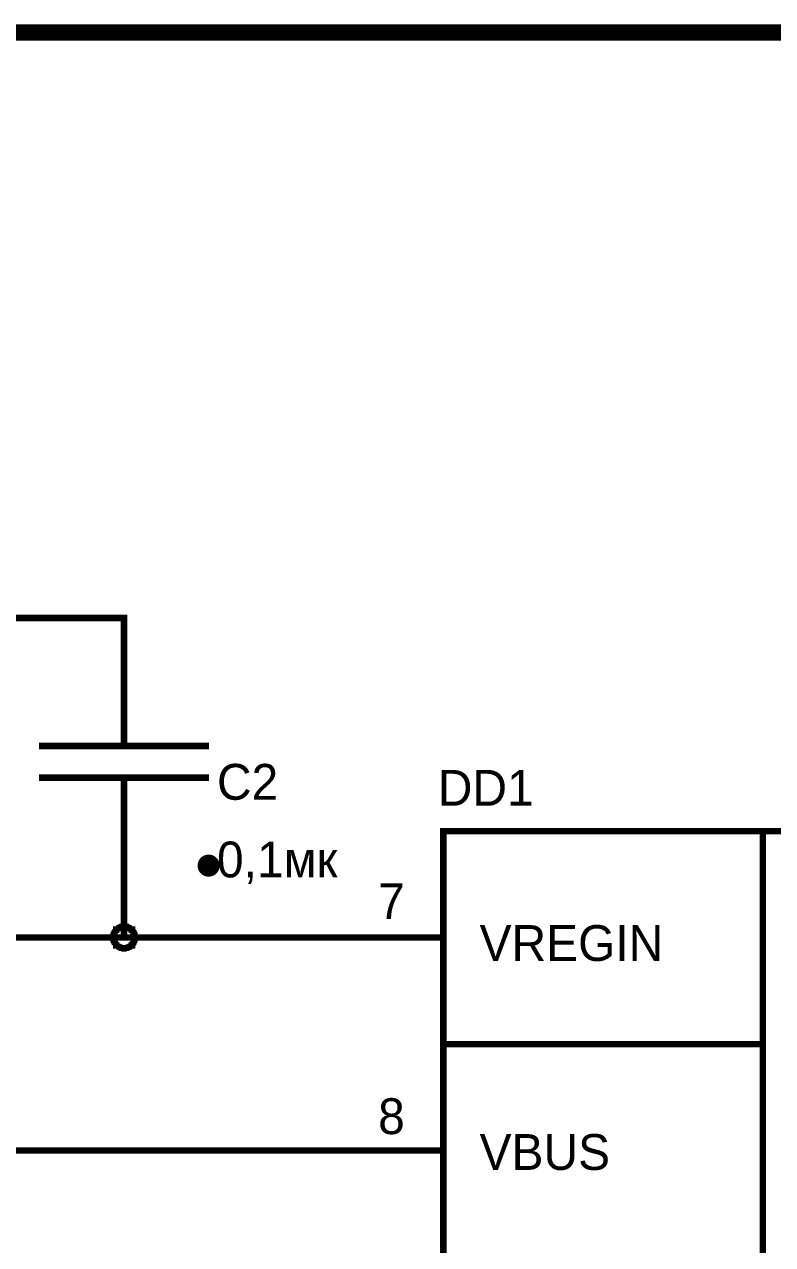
# Model space of a CAD drawing. Extents: x 7 to 406, y 3 to 288.
# Drawn here: x 177.5 to 211.9, y 231.6 to 287.7 of the extents above; entities that cross this region are included whole.
import ezdxf

# ---------------------------------------------------------------- set-up
doc = ezdxf.new("R2010")
doc.units = 0
doc.layers.add('SHEET', color=255, linetype='CONTINUOUS')

msp = doc.modelspace()

# ---------------------------------------------------------------- linework, layer by layer
at = {"layer": 'SHEET'}
for points, const_width in [([(19.095, 287.307), (405.829, 287.307)], 0.749), ([(182.112, 257.451), (182.112, 260.385), (172.316, 260.385), (162.537, 260.385), (162.537, 257.451)], 0.3), ([(182.112, 254.499), (182.112, 257.451)], 0.3), ([(178.201, 254.499), (182.112, 254.499)], 0.3), ([(182.112, 254.499), (186.024, 254.499)], 0.3), ([(178.201, 253.041), (182.112, 253.041)], 0.3), ([(182.112, 253.041), (186.024, 253.041)], 0.3), ([(182.112, 253.041), (182.112, 250.107)], 0.3), ([(182.112, 250.107), (182.112, 245.697)], 0.3), ([(211.484, 182.038), (211.484, 250.587)], 0.3), ([(181.615, 245.697), (181.615, 245.714), (181.615, 245.748), (181.615, 245.766), (181.632, 245.8), (181.632, 245.817), (181.632, 245.851), (181.649, 245.868), (181.649, 245.886), (181.666, 245.92), (181.684, 245.937), (181.684, 245.954), (181.701, 245.971), (181.718, 245.989), (181.735, 246.006), (181.752, 246.023), (181.752, 246.057), (181.786, 246.057), (181.804, 246.074), (181.821, 246.092), (181.838, 246.109), (181.855, 246.126), (181.872, 246.126), (181.889, 246.143), (181.924, 246.16), (181.941, 246.16), (181.958, 246.177), (181.992, 246.177), (182.009, 246.177), (182.044, 246.195), (182.061, 246.195), (182.095, 246.195), (182.112, 246.195)], 0.3), ([(181.615, 245.697), (181.615, 245.714), (181.615, 245.748), (181.615, 245.766), (181.632, 245.8), (181.632, 245.817), (181.632, 245.851), (181.649, 245.868), (181.649, 245.886), (181.666, 245.92), (181.684, 245.937), (181.684, 245.954), (181.701, 245.971), (181.718, 245.989), (181.735, 246.006), (181.752, 246.023), (181.752, 246.057), (181.786, 246.057), (181.804, 246.074), (181.821, 246.092), (181.838, 246.109), (181.855, 246.126), (181.872, 246.126), (181.889, 246.143), (181.924, 246.16), (181.941, 246.16), (181.958, 246.177), (181.992, 246.177), (182.009, 246.177), (182.044, 246.195), (182.061, 246.195), (182.095, 246.195), (182.112, 246.195)], 0.3), ([(181.615, 245.697), (181.615, 245.714), (181.615, 245.748), (181.615, 245.766), (181.632, 245.8), (181.632, 245.817), (181.632, 245.851), (181.649, 245.868), (181.649, 245.886), (181.666, 245.92), (181.684, 245.937), (181.684, 245.954), (181.701, 245.971), (181.718, 245.989), (181.735, 246.006), (181.752, 246.023), (181.752, 246.057), (181.786, 246.057), (181.804, 246.074), (181.821, 246.092), (181.838, 246.109), (181.855, 246.126), (181.872, 246.126), (181.889, 246.143), (181.924, 246.16), (181.941, 246.16), (181.958, 246.177), (181.992, 246.177), (182.009, 246.177), (182.044, 246.195), (182.061, 246.195), (182.095, 246.195), (182.112, 246.195)], 0.3), ([(181.615, 245.697), (181.615, 245.714), (181.615, 245.748), (181.615, 245.766), (181.632, 245.8), (181.632, 245.817), (181.632, 245.851), (181.649, 245.868), (181.649, 245.886), (181.666, 245.92), (181.684, 245.937), (181.684, 245.954), (181.701, 245.971), (181.718, 245.989), (181.735, 246.006), (181.752, 246.023), (181.752, 246.057), (181.786, 246.057), (181.804, 246.074), (181.821, 246.092), (181.838, 246.109), (181.855, 246.126), (181.872, 246.126), (181.889, 246.143), (181.924, 246.16), (181.941, 246.16), (181.958, 246.177), (181.992, 246.177), (182.009, 246.177), (182.044, 246.195), (182.061, 246.195), (182.095, 246.195), (182.112, 246.195)], 0.3), ([(181.615, 245.697), (181.615, 245.714), (181.615, 245.748), (181.615, 245.766), (181.632, 245.8), (181.632, 245.817), (181.632, 245.851), (181.649, 245.868), (181.649, 245.886), (181.666, 245.92), (181.684, 245.937), (181.684, 245.954), (181.701, 245.971), (181.718, 245.989), (181.735, 246.006), (181.752, 246.023), (181.752, 246.057), (181.786, 246.057), (181.804, 246.074), (181.821, 246.092), (181.838, 246.109), (181.855, 246.126), (181.872, 246.126), (181.889, 246.143), (181.924, 246.16), (181.941, 246.16), (181.958, 246.177), (181.992, 246.177), (182.009, 246.177), (182.044, 246.195), (182.061, 246.195), (182.095, 246.195), (182.112, 246.195)], 0.3), ([(181.615, 245.697), (181.615, 245.714), (181.615, 245.748), (181.615, 245.766), (181.632, 245.8), (181.632, 245.817), (181.632, 245.851), (181.649, 245.868), (181.649, 245.886), (181.666, 245.92), (181.684, 245.937), (181.684, 245.954), (181.701, 245.971), (181.718, 245.989), (181.735, 246.006), (181.752, 246.023), (181.752, 246.057), (181.786, 246.057), (181.804, 246.074), (181.821, 246.092), (181.838, 246.109), (181.855, 246.126), (181.872, 246.126), (181.889, 246.143), (181.924, 246.16), (181.941, 246.16), (181.958, 246.177), (181.992, 246.177), (182.009, 246.177), (182.044, 246.195), (182.061, 246.195), (182.095, 246.195), (182.112, 246.195)], 0.3), ([(181.615, 245.697), (181.615, 245.714), (181.615, 245.748), (181.615, 245.766), (181.632, 245.8), (181.632, 245.817), (181.632, 245.851), (181.649, 245.868), (181.649, 245.886), (181.666, 245.92), (181.684, 245.937), (181.684, 245.954), (181.701, 245.971), (181.718, 245.989), (181.735, 246.006), (181.752, 246.023), (181.752, 246.057), (181.786, 246.057), (181.804, 246.074), (181.821, 246.092), (181.838, 246.109), (181.855, 246.126), (181.872, 246.126), (181.889, 246.143), (181.924, 246.16), (181.941, 246.16), (181.958, 246.177), (181.992, 246.177), (182.009, 246.177), (182.044, 246.195), (182.061, 246.195), (182.095, 246.195), (182.112, 246.195)], 0.3), ([(181.615, 245.697), (181.615, 245.714), (181.615, 245.748), (181.615, 245.766), (181.632, 245.8), (181.632, 245.817), (181.632, 245.851), (181.649, 245.868), (181.649, 245.886), (181.666, 245.92), (181.684, 245.937), (181.684, 245.954), (181.701, 245.971), (181.718, 245.989), (181.735, 246.006), (181.752, 246.023), (181.752, 246.057), (181.786, 246.057), (181.804, 246.074), (181.821, 246.092), (181.838, 246.109), (181.855, 246.126), (181.872, 246.126), (181.889, 246.143), (181.924, 246.16), (181.941, 246.16), (181.958, 246.177), (181.992, 246.177), (182.009, 246.177), (182.044, 246.195), (182.061, 246.195), (182.095, 246.195), (182.112, 246.195)], 0.3), ([(182.112, 246.195), (182.112, 246.195)], 0.3), ([(182.112, 246.195), (182.13, 246.195), (182.164, 246.195), (182.181, 246.195), (182.215, 246.177), (182.233, 246.177), (182.267, 246.177), (182.284, 246.16), (182.301, 246.16), (182.335, 246.143), (182.353, 246.126), (182.37, 246.126), (182.387, 246.109), (182.404, 246.092), (182.421, 246.074), (182.438, 246.057), (182.473, 246.057), (182.473, 246.023), (182.49, 246.006), (182.507, 245.989), (182.524, 245.971), (182.541, 245.954), (182.541, 245.937), (182.558, 245.92), (182.576, 245.886), (182.576, 245.868), (182.593, 245.851), (182.593, 245.817), (182.593, 245.8), (182.61, 245.766), (182.61, 245.748), (182.61, 245.714), (182.61, 245.697)], 0.3), ([(182.112, 246.195), (182.112, 246.195)], 0.3), ([(182.112, 246.195), (182.13, 246.195), (182.164, 246.195), (182.181, 246.195), (182.215, 246.177), (182.233, 246.177), (182.267, 246.177), (182.284, 246.16), (182.301, 246.16), (182.335, 246.143), (182.353, 246.126), (182.37, 246.126), (182.387, 246.109), (182.404, 246.092), (182.421, 246.074), (182.438, 246.057), (182.473, 246.057), (182.473, 246.023), (182.49, 246.006), (182.507, 245.989), (182.524, 245.971), (182.541, 245.954), (182.541, 245.937), (182.558, 245.92), (182.576, 245.886), (182.576, 245.868), (182.593, 245.851), (182.593, 245.817), (182.593, 245.8), (182.61, 245.766), (182.61, 245.748), (182.61, 245.714), (182.61, 245.697)], 0.3), ([(182.112, 246.195), (182.112, 246.195)], 0.3), ([(182.112, 246.195), (182.13, 246.195), (182.164, 246.195), (182.181, 246.195), (182.215, 246.177), (182.233, 246.177), (182.267, 246.177), (182.284, 246.16), (182.301, 246.16), (182.335, 246.143), (182.353, 246.126), (182.37, 246.126), (182.387, 246.109), (182.404, 246.092), (182.421, 246.074), (182.438, 246.057), (182.473, 246.057), (182.473, 246.023), (182.49, 246.006), (182.507, 245.989), (182.524, 245.971), (182.541, 245.954), (182.541, 245.937), (182.558, 245.92), (182.576, 245.886), (182.576, 245.868), (182.593, 245.851), (182.593, 245.817), (182.593, 245.8), (182.61, 245.766), (182.61, 245.748), (182.61, 245.714), (182.61, 245.697)], 0.3), ([(182.112, 246.195), (182.112, 246.195)], 0.3), ([(182.112, 246.195), (182.13, 246.195), (182.164, 246.195), (182.181, 246.195), (182.215, 246.177), (182.233, 246.177), (182.267, 246.177), (182.284, 246.16), (182.301, 246.16), (182.335, 246.143), (182.353, 246.126), (182.37, 246.126), (182.387, 246.109), (182.404, 246.092), (182.421, 246.074), (182.438, 246.057), (182.473, 246.057), (182.473, 246.023), (182.49, 246.006), (182.507, 245.989), (182.524, 245.971), (182.541, 245.954), (182.541, 245.937), (182.558, 245.92), (182.576, 245.886), (182.576, 245.868), (182.593, 245.851), (182.593, 245.817), (182.593, 245.8), (182.61, 245.766), (182.61, 245.748), (182.61, 245.714), (182.61, 245.697)], 0.3), ([(182.112, 246.195), (182.112, 246.195)], 0.3), ([(182.112, 246.195), (182.13, 246.195), (182.164, 246.195), (182.181, 246.195), (182.215, 246.177), (182.233, 246.177), (182.267, 246.177), (182.284, 246.16), (182.301, 246.16), (182.335, 246.143), (182.353, 246.126), (182.37, 246.126), (182.387, 246.109), (182.404, 246.092), (182.421, 246.074), (182.438, 246.057), (182.473, 246.057), (182.473, 246.023), (182.49, 246.006), (182.507, 245.989), (182.524, 245.971), (182.541, 245.954), (182.541, 245.937), (182.558, 245.92), (182.576, 245.886), (182.576, 245.868), (182.593, 245.851), (182.593, 245.817), (182.593, 245.8), (182.61, 245.766), (182.61, 245.748), (182.61, 245.714), (182.61, 245.697)], 0.3), ([(182.112, 246.195), (182.112, 246.195)], 0.3), ([(182.112, 246.195), (182.13, 246.195), (182.164, 246.195), (182.181, 246.195), (182.215, 246.177), (182.233, 246.177), (182.267, 246.177), (182.284, 246.16), (182.301, 246.16), (182.335, 246.143), (182.353, 246.126), (182.37, 246.126), (182.387, 246.109), (182.404, 246.092), (182.421, 246.074), (182.438, 246.057), (182.473, 246.057), (182.473, 246.023), (182.49, 246.006), (182.507, 245.989), (182.524, 245.971), (182.541, 245.954), (182.541, 245.937), (182.558, 245.92), (182.576, 245.886), (182.576, 245.868), (182.593, 245.851), (182.593, 245.817), (182.593, 245.8), (182.61, 245.766), (182.61, 245.748), (182.61, 245.714), (182.61, 245.697)], 0.3), ([(182.112, 246.195), (182.112, 246.195)], 0.3), ([(182.112, 246.195), (182.13, 246.195), (182.164, 246.195), (182.181, 246.195), (182.215, 246.177), (182.233, 246.177), (182.267, 246.177), (182.284, 246.16), (182.301, 246.16), (182.335, 246.143), (182.353, 246.126), (182.37, 246.126), (182.387, 246.109), (182.404, 246.092), (182.421, 246.074), (182.438, 246.057), (182.473, 246.057), (182.473, 246.023), (182.49, 246.006), (182.507, 245.989), (182.524, 245.971), (182.541, 245.954), (182.541, 245.937), (182.558, 245.92), (182.576, 245.886), (182.576, 245.868), (182.593, 245.851), (182.593, 245.817), (182.593, 245.8), (182.61, 245.766), (182.61, 245.748), (182.61, 245.714), (182.61, 245.697)], 0.3), ([(182.112, 246.195), (182.112, 246.195)], 0.3), ([(182.112, 246.195), (182.13, 246.195), (182.164, 246.195), (182.181, 246.195), (182.215, 246.177), (182.233, 246.177), (182.267, 246.177), (182.284, 246.16), (182.301, 246.16), (182.335, 246.143), (182.353, 246.126), (182.37, 246.126), (182.387, 246.109), (182.404, 246.092), (182.421, 246.074), (182.438, 246.057), (182.473, 246.057), (182.473, 246.023), (182.49, 246.006), (182.507, 245.989), (182.524, 245.971), (182.541, 245.954), (182.541, 245.937), (182.558, 245.92), (182.576, 245.886), (182.576, 245.868), (182.593, 245.851), (182.593, 245.817), (182.593, 245.8), (182.61, 245.766), (182.61, 245.748), (182.61, 245.714), (182.61, 245.697)], 0.3), ([(191.909, 245.697), (182.112, 245.697), (182.112, 245.697), (172.814, 245.697), (162.537, 245.697), (162.537, 245.697), (152.741, 245.697)], 0.3), ([(182.112, 245.199), (182.095, 245.199), (182.061, 245.199), (182.044, 245.199), (182.009, 245.216), (181.992, 245.216), (181.958, 245.216), (181.941, 245.234), (181.924, 245.234), (181.889, 245.251), (181.872, 245.268), (181.855, 245.268), (181.838, 245.285), (181.821, 245.302), (181.804, 245.319), (181.786, 245.337), (181.752, 245.337), (181.752, 245.371), (181.735, 245.388), (181.718, 245.405), (181.701, 245.422), (181.684, 245.44), (181.684, 245.457), (181.666, 245.474), (181.649, 245.508), (181.649, 245.525), (181.632, 245.542), (181.632, 245.577), (181.632, 245.594), (181.615, 245.628), (181.615, 245.645), (181.615, 245.68), (181.615, 245.697)], 0.3), ([(181.615, 245.697), (181.615, 245.697)], 0.3), ([(182.112, 245.199), (182.095, 245.199), (182.061, 245.199), (182.044, 245.199), (182.009, 245.216), (181.992, 245.216), (181.958, 245.216), (181.941, 245.234), (181.924, 245.234), (181.889, 245.251), (181.872, 245.268), (181.855, 245.268), (181.838, 245.285), (181.821, 245.302), (181.804, 245.319), (181.786, 245.337), (181.752, 245.337), (181.752, 245.371), (181.735, 245.388), (181.718, 245.405), (181.701, 245.422), (181.684, 245.44), (181.684, 245.457), (181.666, 245.474), (181.649, 245.508), (181.649, 245.525), (181.632, 245.542), (181.632, 245.577), (181.632, 245.594), (181.615, 245.628), (181.615, 245.645), (181.615, 245.68), (181.615, 245.697)], 0.3), ([(181.615, 245.697), (181.615, 245.697)], 0.3), ([(182.112, 245.199), (182.095, 245.199), (182.061, 245.199), (182.044, 245.199), (182.009, 245.216), (181.992, 245.216), (181.958, 245.216), (181.941, 245.234), (181.924, 245.234), (181.889, 245.251), (181.872, 245.268), (181.855, 245.268), (181.838, 245.285), (181.821, 245.302), (181.804, 245.319), (181.786, 245.337), (181.752, 245.337), (181.752, 245.371), (181.735, 245.388), (181.718, 245.405), (181.701, 245.422), (181.684, 245.44), (181.684, 245.457), (181.666, 245.474), (181.649, 245.508), (181.649, 245.525), (181.632, 245.542), (181.632, 245.577), (181.632, 245.594), (181.615, 245.628), (181.615, 245.645), (181.615, 245.68), (181.615, 245.697)], 0.3), ([(181.615, 245.697), (181.615, 245.697)], 0.3), ([(182.112, 245.199), (182.095, 245.199), (182.061, 245.199), (182.044, 245.199), (182.009, 245.216), (181.992, 245.216), (181.958, 245.216), (181.941, 245.234), (181.924, 245.234), (181.889, 245.251), (181.872, 245.268), (181.855, 245.268), (181.838, 245.285), (181.821, 245.302), (181.804, 245.319), (181.786, 245.337), (181.752, 245.337), (181.752, 245.371), (181.735, 245.388), (181.718, 245.405), (181.701, 245.422), (181.684, 245.44), (181.684, 245.457), (181.666, 245.474), (181.649, 245.508), (181.649, 245.525), (181.632, 245.542), (181.632, 245.577), (181.632, 245.594), (181.615, 245.628), (181.615, 245.645), (181.615, 245.68), (181.615, 245.697)], 0.3), ([(181.615, 245.697), (181.615, 245.697)], 0.3), ([(182.112, 245.199), (182.095, 245.199), (182.061, 245.199), (182.044, 245.199), (182.009, 245.216), (181.992, 245.216), (181.958, 245.216), (181.941, 245.234), (181.924, 245.234), (181.889, 245.251), (181.872, 245.268), (181.855, 245.268), (181.838, 245.285), (181.821, 245.302), (181.804, 245.319), (181.786, 245.337), (181.752, 245.337), (181.752, 245.371), (181.735, 245.388), (181.718, 245.405), (181.701, 245.422), (181.684, 245.44), (181.684, 245.457), (181.666, 245.474), (181.649, 245.508), (181.649, 245.525), (181.632, 245.542), (181.632, 245.577), (181.632, 245.594), (181.615, 245.628), (181.615, 245.645), (181.615, 245.68), (181.615, 245.697)], 0.3), ([(181.615, 245.697), (181.615, 245.697)], 0.3), ([(182.112, 245.199), (182.095, 245.199), (182.061, 245.199), (182.044, 245.199), (182.009, 245.216), (181.992, 245.216), (181.958, 245.216), (181.941, 245.234), (181.924, 245.234), (181.889, 245.251), (181.872, 245.268), (181.855, 245.268), (181.838, 245.285), (181.821, 245.302), (181.804, 245.319), (181.786, 245.337), (181.752, 245.337), (181.752, 245.371), (181.735, 245.388), (181.718, 245.405), (181.701, 245.422), (181.684, 245.44), (181.684, 245.457), (181.666, 245.474), (181.649, 245.508), (181.649, 245.525), (181.632, 245.542), (181.632, 245.577), (181.632, 245.594), (181.615, 245.628), (181.615, 245.645), (181.615, 245.68), (181.615, 245.697)], 0.3), ([(181.615, 245.697), (181.615, 245.697)], 0.3), ([(182.112, 245.199), (182.095, 245.199), (182.061, 245.199), (182.044, 245.199), (182.009, 245.216), (181.992, 245.216), (181.958, 245.216), (181.941, 245.234), (181.924, 245.234), (181.889, 245.251), (181.872, 245.268), (181.855, 245.268), (181.838, 245.285), (181.821, 245.302), (181.804, 245.319), (181.786, 245.337), (181.752, 245.337), (181.752, 245.371), (181.735, 245.388), (181.718, 245.405), (181.701, 245.422), (181.684, 245.44), (181.684, 245.457), (181.666, 245.474), (181.649, 245.508), (181.649, 245.525), (181.632, 245.542), (181.632, 245.577), (181.632, 245.594), (181.615, 245.628), (181.615, 245.645), (181.615, 245.68), (181.615, 245.697)], 0.3), ([(181.615, 245.697), (181.615, 245.697)], 0.3), ([(182.112, 245.199), (182.095, 245.199), (182.061, 245.199), (182.044, 245.199), (182.009, 245.216), (181.992, 245.216), (181.958, 245.216), (181.941, 245.234), (181.924, 245.234), (181.889, 245.251), (181.872, 245.268), (181.855, 245.268), (181.838, 245.285), (181.821, 245.302), (181.804, 245.319), (181.786, 245.337), (181.752, 245.337), (181.752, 245.371), (181.735, 245.388), (181.718, 245.405), (181.701, 245.422), (181.684, 245.44), (181.684, 245.457), (181.666, 245.474), (181.649, 245.508), (181.649, 245.525), (181.632, 245.542), (181.632, 245.577), (181.632, 245.594), (181.615, 245.628), (181.615, 245.645), (181.615, 245.68), (181.615, 245.697)], 0.3), ([(181.615, 245.697), (181.615, 245.697)], 0.3), ([(182.61, 245.697), (182.61, 245.68), (182.61, 245.645), (182.61, 245.628), (182.593, 245.594), (182.593, 245.577), (182.593, 245.542), (182.576, 245.525), (182.576, 245.508), (182.558, 245.474), (182.541, 245.457), (182.541, 245.44), (182.524, 245.422), (182.507, 245.405), (182.49, 245.388), (182.473, 245.371), (182.473, 245.337), (182.438, 245.337), (182.421, 245.319), (182.404, 245.302), (182.387, 245.285), (182.37, 245.268), (182.353, 245.268), (182.335, 245.251), (182.301, 245.234), (182.284, 245.234), (182.267, 245.216), (182.233, 245.216), (182.215, 245.216), (182.181, 245.199), (182.164, 245.199), (182.13, 245.199), (182.112, 245.199)], 0.3), ([(182.61, 245.697), (182.61, 245.68), (182.61, 245.645), (182.61, 245.628), (182.593, 245.594), (182.593, 245.577), (182.593, 245.542), (182.576, 245.525), (182.576, 245.508), (182.558, 245.474), (182.541, 245.457), (182.541, 245.44), (182.524, 245.422), (182.507, 245.405), (182.49, 245.388), (182.473, 245.371), (182.473, 245.337), (182.438, 245.337), (182.421, 245.319), (182.404, 245.302), (182.387, 245.285), (182.37, 245.268), (182.353, 245.268), (182.335, 245.251), (182.301, 245.234), (182.284, 245.234), (182.267, 245.216), (182.233, 245.216), (182.215, 245.216), (182.181, 245.199), (182.164, 245.199), (182.13, 245.199), (182.112, 245.199)], 0.3), ([(182.61, 245.697), (182.61, 245.68), (182.61, 245.645), (182.61, 245.628), (182.593, 245.594), (182.593, 245.577), (182.593, 245.542), (182.576, 245.525), (182.576, 245.508), (182.558, 245.474), (182.541, 245.457), (182.541, 245.44), (182.524, 245.422), (182.507, 245.405), (182.49, 245.388), (182.473, 245.371), (182.473, 245.337), (182.438, 245.337), (182.421, 245.319), (182.404, 245.302), (182.387, 245.285), (182.37, 245.268), (182.353, 245.268), (182.335, 245.251), (182.301, 245.234), (182.284, 245.234), (182.267, 245.216), (182.233, 245.216), (182.215, 245.216), (182.181, 245.199), (182.164, 245.199), (182.13, 245.199), (182.112, 245.199)], 0.3), ([(182.61, 245.697), (182.61, 245.68), (182.61, 245.645), (182.61, 245.628), (182.593, 245.594), (182.593, 245.577), (182.593, 245.542), (182.576, 245.525), (182.576, 245.508), (182.558, 245.474), (182.541, 245.457), (182.541, 245.44), (182.524, 245.422), (182.507, 245.405), (182.49, 245.388), (182.473, 245.371), (182.473, 245.337), (182.438, 245.337), (182.421, 245.319), (182.404, 245.302), (182.387, 245.285), (182.37, 245.268), (182.353, 245.268), (182.335, 245.251), (182.301, 245.234), (182.284, 245.234), (182.267, 245.216), (182.233, 245.216), (182.215, 245.216), (182.181, 245.199), (182.164, 245.199), (182.13, 245.199), (182.112, 245.199)], 0.3), ([(182.61, 245.697), (182.61, 245.68), (182.61, 245.645), (182.61, 245.628), (182.593, 245.594), (182.593, 245.577), (182.593, 245.542), (182.576, 245.525), (182.576, 245.508), (182.558, 245.474), (182.541, 245.457), (182.541, 245.44), (182.524, 245.422), (182.507, 245.405), (182.49, 245.388), (182.473, 245.371), (182.473, 245.337), (182.438, 245.337), (182.421, 245.319), (182.404, 245.302), (182.387, 245.285), (182.37, 245.268), (182.353, 245.268), (182.335, 245.251), (182.301, 245.234), (182.284, 245.234), (182.267, 245.216), (182.233, 245.216), (182.215, 245.216), (182.181, 245.199), (182.164, 245.199), (182.13, 245.199), (182.112, 245.199)], 0.3), ([(182.61, 245.697), (182.61, 245.68), (182.61, 245.645), (182.61, 245.628), (182.593, 245.594), (182.593, 245.577), (182.593, 245.542), (182.576, 245.525), (182.576, 245.508), (182.558, 245.474), (182.541, 245.457), (182.541, 245.44), (182.524, 245.422), (182.507, 245.405), (182.49, 245.388), (182.473, 245.371), (182.473, 245.337), (182.438, 245.337), (182.421, 245.319), (182.404, 245.302), (182.387, 245.285), (182.37, 245.268), (182.353, 245.268), (182.335, 245.251), (182.301, 245.234), (182.284, 245.234), (182.267, 245.216), (182.233, 245.216), (182.215, 245.216), (182.181, 245.199), (182.164, 245.199), (182.13, 245.199), (182.112, 245.199)], 0.3), ([(182.61, 245.697), (182.61, 245.68), (182.61, 245.645), (182.61, 245.628), (182.593, 245.594), (182.593, 245.577), (182.593, 245.542), (182.576, 245.525), (182.576, 245.508), (182.558, 245.474), (182.541, 245.457), (182.541, 245.44), (182.524, 245.422), (182.507, 245.405), (182.49, 245.388), (182.473, 245.371), (182.473, 245.337), (182.438, 245.337), (182.421, 245.319), (182.404, 245.302), (182.387, 245.285), (182.37, 245.268), (182.353, 245.268), (182.335, 245.251), (182.301, 245.234), (182.284, 245.234), (182.267, 245.216), (182.233, 245.216), (182.215, 245.216), (182.181, 245.199), (182.164, 245.199), (182.13, 245.199), (182.112, 245.199)], 0.3), ([(182.61, 245.697), (182.61, 245.68), (182.61, 245.645), (182.61, 245.628), (182.593, 245.594), (182.593, 245.577), (182.593, 245.542), (182.576, 245.525), (182.576, 245.508), (182.558, 245.474), (182.541, 245.457), (182.541, 245.44), (182.524, 245.422), (182.507, 245.405), (182.49, 245.388), (182.473, 245.371), (182.473, 245.337), (182.438, 245.337), (182.421, 245.319), (182.404, 245.302), (182.387, 245.285), (182.37, 245.268), (182.353, 245.268), (182.335, 245.251), (182.301, 245.234), (182.284, 245.234), (182.267, 245.216), (182.233, 245.216), (182.215, 245.216), (182.181, 245.199), (182.164, 245.199), (182.13, 245.199), (182.112, 245.199)], 0.3), ([(182.61, 245.697), (182.61, 245.697), (182.61, 245.697), (182.61, 245.697), (182.61, 245.697), (182.61, 245.697), (182.61, 245.697), (182.61, 245.697), (182.61, 245.697), (182.61, 245.697), (182.61, 245.697), (182.61, 245.697), (182.61, 245.697), (182.61, 245.697), (182.61, 245.697), (182.61, 245.697), (182.61, 245.697), (182.61, 245.697), (182.61, 245.697), (182.61, 245.697), (182.61, 245.697), (182.61, 245.697), (182.61, 245.697), (182.61, 245.697), (182.61, 245.697), (182.61, 245.697), (182.61, 245.697), (182.61, 245.697), (182.61, 245.697), (182.61, 245.697), (182.61, 245.697), (182.61, 245.697), (182.61, 245.697)], 0.3), ([(182.61, 245.697), (182.61, 245.697)], 0.3), ([(182.61, 245.697), (182.61, 245.697), (182.61, 245.697), (182.61, 245.697), (182.61, 245.697), (182.61, 245.697), (182.61, 245.697), (182.61, 245.697), (182.61, 245.697), (182.61, 245.697), (182.61, 245.697), (182.61, 245.697), (182.61, 245.697), (182.61, 245.697), (182.61, 245.697), (182.61, 245.697), (182.61, 245.697), (182.61, 245.697), (182.61, 245.697), (182.61, 245.697), (182.61, 245.697), (182.61, 245.697), (182.61, 245.697), (182.61, 245.697), (182.61, 245.697), (182.61, 245.697), (182.61, 245.697), (182.61, 245.697), (182.61, 245.697), (182.61, 245.697), (182.61, 245.697), (182.61, 245.697), (182.61, 245.697)], 0.3), ([(182.61, 245.697), (182.61, 245.697)], 0.3), ([(182.61, 245.697), (182.61, 245.697), (182.61, 245.697), (182.61, 245.697), (182.61, 245.697), (182.61, 245.697), (182.61, 245.697), (182.61, 245.697), (182.61, 245.697), (182.61, 245.697), (182.61, 245.697), (182.61, 245.697), (182.61, 245.697), (182.61, 245.697), (182.61, 245.697), (182.61, 245.697), (182.61, 245.697), (182.61, 245.697), (182.61, 245.697), (182.61, 245.697), (182.61, 245.697), (182.61, 245.697), (182.61, 245.697), (182.61, 245.697), (182.61, 245.697), (182.61, 245.697), (182.61, 245.697), (182.61, 245.697), (182.61, 245.697), (182.61, 245.697), (182.61, 245.697), (182.61, 245.697), (182.61, 245.697)], 0.3), ([(182.61, 245.697), (182.61, 245.697)], 0.3), ([(182.61, 245.697), (182.61, 245.697), (182.61, 245.697), (182.61, 245.697), (182.61, 245.697), (182.61, 245.697), (182.61, 245.697), (182.61, 245.697), (182.61, 245.697), (182.61, 245.697), (182.61, 245.697), (182.61, 245.697), (182.61, 245.697), (182.61, 245.697), (182.61, 245.697), (182.61, 245.697), (182.61, 245.697), (182.61, 245.697), (182.61, 245.697), (182.61, 245.697), (182.61, 245.697), (182.61, 245.697), (182.61, 245.697), (182.61, 245.697), (182.61, 245.697), (182.61, 245.697), (182.61, 245.697), (182.61, 245.697), (182.61, 245.697), (182.61, 245.697), (182.61, 245.697), (182.61, 245.697), (182.61, 245.697)], 0.3), ([(182.61, 245.697), (182.61, 245.697)], 0.3), ([(182.61, 245.697), (182.61, 245.697), (182.61, 245.697), (182.61, 245.697), (182.61, 245.697), (182.61, 245.697), (182.61, 245.697), (182.61, 245.697), (182.61, 245.697), (182.61, 245.697), (182.61, 245.697), (182.61, 245.697), (182.61, 245.697), (182.61, 245.697), (182.61, 245.697), (182.61, 245.697), (182.61, 245.697), (182.61, 245.697), (182.61, 245.697), (182.61, 245.697), (182.61, 245.697), (182.61, 245.697), (182.61, 245.697), (182.61, 245.697), (182.61, 245.697), (182.61, 245.697), (182.61, 245.697), (182.61, 245.697), (182.61, 245.697), (182.61, 245.697), (182.61, 245.697), (182.61, 245.697), (182.61, 245.697)], 0.3), ([(182.61, 245.697), (182.61, 245.697)], 0.3), ([(182.61, 245.697), (182.61, 245.697), (182.61, 245.697), (182.61, 245.697), (182.61, 245.697), (182.61, 245.697), (182.61, 245.697), (182.61, 245.697), (182.61, 245.697), (182.61, 245.697), (182.61, 245.697), (182.61, 245.697), (182.61, 245.697), (182.61, 245.697), (182.61, 245.697), (182.61, 245.697), (182.61, 245.697), (182.61, 245.697), (182.61, 245.697), (182.61, 245.697), (182.61, 245.697), (182.61, 245.697), (182.61, 245.697), (182.61, 245.697), (182.61, 245.697), (182.61, 245.697), (182.61, 245.697), (182.61, 245.697), (182.61, 245.697), (182.61, 245.697), (182.61, 245.697), (182.61, 245.697), (182.61, 245.697)], 0.3), ([(182.61, 245.697), (182.61, 245.697)], 0.3), ([(182.61, 245.697), (182.61, 245.697), (182.61, 245.697), (182.61, 245.697), (182.61, 245.697), (182.61, 245.697), (182.61, 245.697), (182.61, 245.697), (182.61, 245.697), (182.61, 245.697), (182.61, 245.697), (182.61, 245.697), (182.61, 245.697), (182.61, 245.697), (182.61, 245.697), (182.61, 245.697), (182.61, 245.697), (182.61, 245.697), (182.61, 245.697), (182.61, 245.697), (182.61, 245.697), (182.61, 245.697), (182.61, 245.697), (182.61, 245.697), (182.61, 245.697), (182.61, 245.697), (182.61, 245.697), (182.61, 245.697), (182.61, 245.697), (182.61, 245.697), (182.61, 245.697), (182.61, 245.697), (182.61, 245.697)], 0.3), ([(182.61, 245.697), (182.61, 245.697)], 0.3), ([(182.61, 245.697), (182.61, 245.697), (182.61, 245.697), (182.61, 245.697), (182.61, 245.697), (182.61, 245.697), (182.61, 245.697), (182.61, 245.697), (182.61, 245.697), (182.61, 245.697), (182.61, 245.697), (182.61, 245.697), (182.61, 245.697), (182.61, 245.697), (182.61, 245.697), (182.61, 245.697), (182.61, 245.697), (182.61, 245.697), (182.61, 245.697), (182.61, 245.697), (182.61, 245.697), (182.61, 245.697), (182.61, 245.697), (182.61, 245.697), (182.61, 245.697), (182.61, 245.697), (182.61, 245.697), (182.61, 245.697), (182.61, 245.697), (182.61, 245.697), (182.61, 245.697), (182.61, 245.697), (182.61, 245.697)], 0.3), ([(182.61, 245.697), (182.61, 245.697)], 0.3), ([(196.798, 245.697), (191.909, 245.697)], 0.3), ([(196.798, 240.789), (211.484, 240.789)], 0.3), ([(191.909, 235.899), (191.909, 235.899), (172.814, 235.899), (172.814, 211.414), (140.011, 211.414), (138.055, 211.414)], 0.3), ([(196.798, 235.899), (191.909, 235.899)], 0.3)]:
    msp.add_lwpolyline(points, dxfattribs=dict(at, const_width=const_width))
at = {"layer": 'SHEET', "const_width": 0.3}
msp.add_lwpolyline([(196.798, 250.587), (239.877, 250.587), (239.877, 182.038), (196.798, 182.038), (196.798, 250.587)], close=True, dxfattribs=at)
at = {"layer": 'SHEET', "const_width": 0.508}
msp.add_lwpolyline([(185.746, 249, 1), (186.254, 249, 1)], format="xyb", close=True, dxfattribs=at)

# ---------------------------------------------------------------- texts
at = {"layer": 'SHEET'}
for s, height, p in [('C2', 1.6472, (186.384, 252.028)), ('DD1', 1.6472, (196.541, 251.754)), ('0,1мк', 1.6472, (186.384, 248.459)), ('7', 1.647, (193.796, 246.538)), ('VREGIN', 1.6472, (198.462, 244.616)), ('8', 1.647, (193.796, 236.654)), ('VBUS', 1.6472, (198.462, 235.007))]:
    msp.add_text(s, height=height, dxfattribs=at).set_placement(p)

doc.saveas('drawing.dxf')
